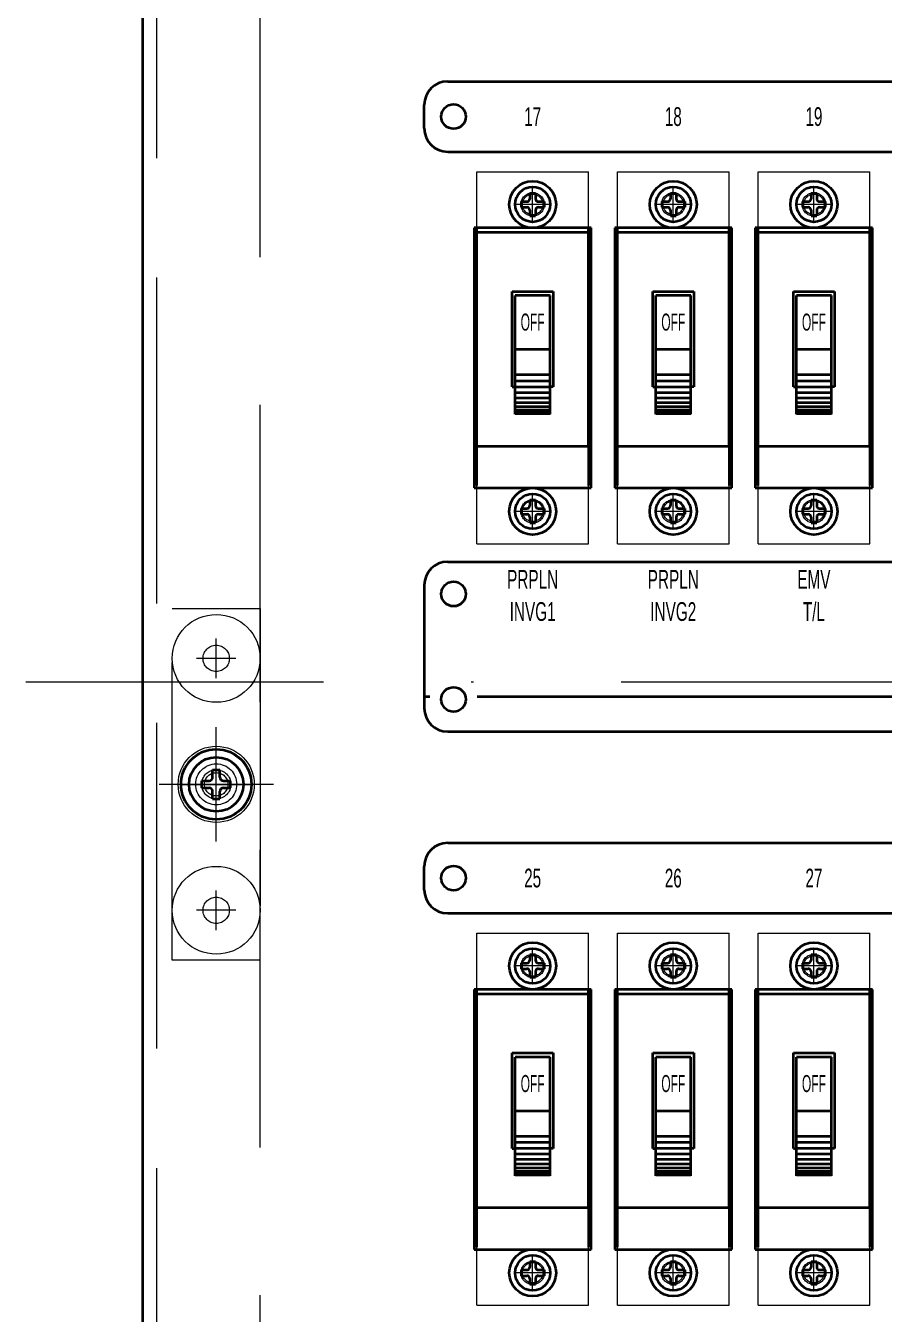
# Model space of a CAD drawing. Header units: millimetres. Extents: x 10 to 821, y 12 to 580.
# Drawn here: x 103.1 to 139.7, y 243.8 to 298.8 of the extents above; entities that cross this region are included whole.
import ezdxf
from ezdxf.enums import TextEntityAlignment as Align

# ---------------------------------------------------------------- set-up
doc = ezdxf.new("R2010")
doc.units = ezdxf.units.MM
doc.linetypes.add('DASHDOT', pattern=[25.3, 12.7, -6.3, 0, -6.3])
doc.linetypes.add('DASHED', pattern=[19, 12.7, -6.3])
doc.layers.add('05', color=7, linetype='Continuous')
doc.styles.add('HG丸ｺﾞｼｯｸM-PRO', font='')
doc.styles.get('HG丸ｺﾞｼｯｸM-PRO').set_extended_font_data('HG丸ｺﾞｼｯｸM-PRO')

# ---------------------------------------------------------------- blocks, each defined once
blk = doc.blocks.new('BLKF331')
at = {"layer": '05', "color": 3, "linetype": 'Continuous', "lineweight": 35}
for p, q in [((121.074, 275.891), (171.324, 275.891)), ((120.074, 274.891), (120.074, 269.641)), ((172.324, 274.891), (172.324, 269.641)), ((120.074, 270.141), (120.319, 270.141)), ((122.328, 270.141), (170.069, 270.141)), ((172.078, 270.141), (172.324, 270.141)), ((121.074, 268.641), (171.324, 268.641))]:
    blk.add_line(p, q, dxfattribs=at)
for centre in [(121.324, 274.516), (171.074, 274.516), (121.324, 270.016), (171.074, 270.016)]:
    blk.add_circle(centre, 0.525, dxfattribs=at)
for centre, start, end in [((121.074, 274.891), 90, 180), ((171.324, 274.891), 0, 90), ((121.074, 269.641), 180, 270), ((171.324, 269.641), 270, 0)]:
    blk.add_arc(centre, 1, start, end, dxfattribs=at)
blk = doc.blocks.new('BLKF330')
at = {"layer": '05', "color": 3, "linetype": 'Continuous', "lineweight": 35}
blk.add_blockref('BLKF331', (0, 0), dxfattribs=at)
blk = doc.blocks.new('BLKF332')
at = {"layer": '05', "color": 3, "linetype": 'Continuous', "lineweight": 35}
for p, q in [((121.074, 296.391), (171.324, 296.391)), ((120.074, 294.391), (120.074, 295.391)), ((172.324, 294.391), (172.324, 295.391)), ((121.074, 293.391), (171.324, 293.391))]:
    blk.add_line(p, q, dxfattribs=at)
for centre in [(121.324, 294.891), (171.074, 294.891)]:
    blk.add_circle(centre, 0.525, dxfattribs=at)
for centre, start, end in [((121.074, 295.391), 90, 180), ((171.324, 295.391), 360, 90), ((121.074, 294.391), 180, 270), ((171.324, 294.391), 270, 360)]:
    blk.add_arc(centre, 1, start, end, dxfattribs=at)
blk = doc.blocks.new('BLKF355')
at = {"layer": '05', "color": 3, "linetype": 'Continuous', "lineweight": 35}
for p, q in [((134.317, 279.141), (134.317, 290.14)), ((134.317, 289.956), (139.08, 289.956)), ((139.08, 280.824), (139.08, 290.14)), ((135.824, 283.351), (135.824, 287.426)), ((135.824, 287.426), (137.574, 287.426)), ((137.449, 287.25), (135.949, 287.25)), ((135.949, 282.183), (135.949, 287.25)), ((137.449, 282.183), (137.449, 287.25)), ((137.574, 287.426), (137.574, 283.351)), ((135.949, 284.963), (137.449, 284.963)), ((137.449, 283.865), (135.949, 283.865)), ((135.824, 283.351), (135.949, 283.351)), ((137.449, 283.602), (135.949, 283.602)), ((137.449, 283.345), (135.949, 283.345)), ((137.574, 283.351), (137.449, 283.351)), ((137.449, 283.101), (135.949, 283.101)), ((137.449, 282.876), (135.949, 282.876)), ((137.449, 282.676), (135.949, 282.676)), ((137.449, 282.505), (135.949, 282.505)), ((137.449, 282.367), (135.949, 282.367)), ((137.449, 282.266), (135.949, 282.266)), ((137.449, 282.204), (135.949, 282.204)), ((134.317, 280.824), (139.08, 280.824)), ((139.08, 280.824), (139.08, 279.141))]:
    blk.add_line(p, q, dxfattribs=at)
at = {"layer": '05', "color": 3, "linetype": 'Continuous', "lineweight": 35, "style": 'HG丸ｺﾞｼｯｸM-PRO', "width": 0.52295}
blk.add_text('OFF', height=0.7273, rotation=360, dxfattribs=at).set_placement((136.698, 286.12), align=Align.MIDDLE_CENTER)
blk = doc.blocks.new('BLKF354')
at = {"layer": '05', "color": 4, "linetype": 'DASHED', "lineweight": 13}
for p, q in [((134.317, 290.14), (134.317, 292.534)), ((134.317, 292.534), (139.08, 292.534)), ((139.08, 290.14), (139.08, 292.534)), ((134.317, 276.659), (134.317, 279.141)), ((139.08, 276.659), (139.08, 279.141)), ((134.317, 276.659), (139.08, 276.659))]:
    blk.add_line(p, q, dxfattribs=at)
for centre in [(136.699, 291.141), (136.699, 278.049)]:
    blk.add_circle(centre, 0.439, dxfattribs=at)
at = {"layer": '05', "color": 3, "linetype": 'Continuous', "lineweight": 35}
blk.add_blockref('BLKF355', (0, 0), dxfattribs=at)
blk = doc.blocks.new('BLKF356')
at = {"layer": '05', "color": 3, "linetype": 'Continuous', "lineweight": 35}
for p, q in [((136.577, 291.629), (136.82, 291.629)), ((136.577, 291.629), (136.577, 291.385)), ((136.82, 291.629), (136.82, 291.385)), ((136.211, 291.263), (136.211, 291.02)), ((136.211, 291.263), (136.455, 291.263)), ((136.211, 291.02), (136.455, 291.02)), ((136.942, 291.263), (137.186, 291.263)), ((136.942, 291.02), (137.186, 291.02)), ((137.186, 291.263), (137.186, 291.02)), ((136.577, 290.898), (136.577, 290.654)), ((136.577, 290.654), (136.82, 290.654)), ((136.82, 290.898), (136.82, 290.654))]:
    blk.add_line(p, q, dxfattribs=at)
for radius in [1, 0.75]:
    blk.add_circle((136.699, 291.141), radius, dxfattribs=at)
for centre, start, end in [((136.455, 291.385), 270, 0), ((136.455, 290.898), 0, 90), ((136.942, 291.385), 180, 270), ((136.942, 290.898), 90, 180)]:
    blk.add_arc(centre, 0.122, start, end, dxfattribs=at)
blk = doc.blocks.new('BLKF357')
at = {"layer": '05', "color": 3, "linetype": 'Continuous', "lineweight": 35}
for p, q in [((136.577, 278.529), (136.82, 278.529)), ((136.577, 278.529), (136.577, 278.285)), ((136.82, 278.529), (136.82, 278.285)), ((136.211, 278.163), (136.211, 277.92)), ((136.211, 278.163), (136.455, 278.163)), ((136.211, 277.92), (136.455, 277.92)), ((136.577, 277.798), (136.577, 277.554)), ((136.82, 277.798), (136.82, 277.554)), ((136.942, 278.163), (137.186, 278.163)), ((136.942, 277.92), (137.186, 277.92)), ((137.186, 278.163), (137.186, 277.92)), ((136.577, 277.554), (136.82, 277.554))]:
    blk.add_line(p, q, dxfattribs=at)
for radius in [1, 0.75]:
    blk.add_circle((136.699, 278.041), radius, dxfattribs=at)
for centre, start, end in [((136.455, 278.285), 270, 0), ((136.942, 278.285), 180, 270), ((136.455, 277.798), 0, 90), ((136.942, 277.798), 90, 180)]:
    blk.add_arc(centre, 0.122, start, end, dxfattribs=at)
blk = doc.blocks.new('BLKF359')
at = {"layer": '05', "color": 3, "linetype": 'Continuous', "lineweight": 35}
for p, q in [((128.317, 279.141), (128.317, 290.14)), ((128.317, 289.956), (133.08, 289.956)), ((133.08, 280.824), (133.08, 290.14)), ((129.824, 283.351), (129.824, 287.426)), ((129.824, 287.426), (131.574, 287.426)), ((131.449, 287.25), (129.949, 287.25)), ((129.949, 282.183), (129.949, 287.25)), ((131.449, 282.183), (131.449, 287.25)), ((131.574, 287.426), (131.574, 283.351)), ((129.949, 284.963), (131.449, 284.963)), ((131.449, 283.865), (129.949, 283.865)), ((129.824, 283.351), (129.949, 283.351)), ((131.449, 283.602), (129.949, 283.602)), ((131.449, 283.345), (129.949, 283.345)), ((131.574, 283.351), (131.449, 283.351)), ((131.449, 283.101), (129.949, 283.101)), ((131.449, 282.876), (129.949, 282.876)), ((131.449, 282.676), (129.949, 282.676)), ((131.449, 282.505), (129.949, 282.505)), ((131.449, 282.367), (129.949, 282.367)), ((131.449, 282.266), (129.949, 282.266)), ((131.449, 282.204), (129.949, 282.204)), ((128.317, 280.824), (133.08, 280.824)), ((133.08, 280.824), (133.08, 279.141))]:
    blk.add_line(p, q, dxfattribs=at)
at = {"layer": '05', "color": 3, "linetype": 'Continuous', "lineweight": 35, "style": 'HG丸ｺﾞｼｯｸM-PRO', "width": 0.52295}
blk.add_text('OFF', height=0.7273, rotation=360, dxfattribs=at).set_placement((130.698, 286.12), align=Align.MIDDLE_CENTER)
blk = doc.blocks.new('BLKF358')
at = {"layer": '05', "color": 4, "linetype": 'DASHED', "lineweight": 13}
for p, q in [((128.317, 290.14), (128.317, 292.534)), ((128.317, 292.534), (133.08, 292.534)), ((133.08, 290.14), (133.08, 292.534)), ((128.317, 276.659), (128.317, 279.141)), ((133.08, 276.659), (133.08, 279.141)), ((128.317, 276.659), (133.08, 276.659))]:
    blk.add_line(p, q, dxfattribs=at)
for centre in [(130.699, 291.141), (130.699, 278.049)]:
    blk.add_circle(centre, 0.439, dxfattribs=at)
at = {"layer": '05', "color": 3, "linetype": 'Continuous', "lineweight": 35}
blk.add_blockref('BLKF359', (0, 0), dxfattribs=at)
blk = doc.blocks.new('BLKF360')
at = {"layer": '05', "color": 3, "linetype": 'Continuous', "lineweight": 35}
for p, q in [((130.577, 291.629), (130.82, 291.629)), ((130.577, 291.629), (130.577, 291.385)), ((130.82, 291.629), (130.82, 291.385)), ((130.211, 291.263), (130.211, 291.02)), ((130.211, 291.263), (130.455, 291.263)), ((130.211, 291.02), (130.455, 291.02)), ((130.942, 291.263), (131.186, 291.263)), ((130.942, 291.02), (131.186, 291.02)), ((131.186, 291.263), (131.186, 291.02)), ((130.577, 290.898), (130.577, 290.654)), ((130.577, 290.654), (130.82, 290.654)), ((130.82, 290.898), (130.82, 290.654))]:
    blk.add_line(p, q, dxfattribs=at)
for radius in [1, 0.75]:
    blk.add_circle((130.699, 291.141), radius, dxfattribs=at)
for centre, start, end in [((130.455, 291.385), 270, 0), ((130.455, 290.898), 0, 90), ((130.942, 291.385), 180, 270), ((130.942, 290.898), 90, 180)]:
    blk.add_arc(centre, 0.122, start, end, dxfattribs=at)
blk = doc.blocks.new('BLKF361')
at = {"layer": '05', "color": 3, "linetype": 'Continuous', "lineweight": 35}
for p, q in [((130.577, 278.529), (130.82, 278.529)), ((130.577, 278.529), (130.577, 278.285)), ((130.82, 278.529), (130.82, 278.285)), ((130.211, 278.163), (130.211, 277.92)), ((130.211, 278.163), (130.455, 278.163)), ((130.211, 277.92), (130.455, 277.92)), ((130.577, 277.798), (130.577, 277.554)), ((130.82, 277.798), (130.82, 277.554)), ((130.942, 278.163), (131.186, 278.163)), ((130.942, 277.92), (131.186, 277.92)), ((131.186, 278.163), (131.186, 277.92)), ((130.577, 277.554), (130.82, 277.554))]:
    blk.add_line(p, q, dxfattribs=at)
for radius in [1, 0.75]:
    blk.add_circle((130.699, 278.041), radius, dxfattribs=at)
for centre, start, end in [((130.455, 278.285), 270, 0), ((130.942, 278.285), 180, 270), ((130.455, 277.798), 0, 90), ((130.942, 277.798), 90, 180)]:
    blk.add_arc(centre, 0.122, start, end, dxfattribs=at)
blk = doc.blocks.new('BLKF363')
at = {"layer": '05', "color": 3, "linetype": 'Continuous', "lineweight": 35}
for p, q in [((122.317, 279.141), (122.317, 290.14)), ((122.317, 289.956), (127.08, 289.956)), ((127.08, 280.824), (127.08, 290.14)), ((123.824, 283.351), (123.824, 287.426)), ((123.824, 287.426), (125.574, 287.426)), ((125.449, 287.25), (123.949, 287.25)), ((123.949, 282.183), (123.949, 287.25)), ((125.449, 282.183), (125.449, 287.25)), ((125.574, 287.426), (125.574, 283.351)), ((123.949, 284.963), (125.449, 284.963)), ((125.449, 283.865), (123.949, 283.865)), ((123.824, 283.351), (123.949, 283.351)), ((125.449, 283.602), (123.949, 283.602)), ((125.449, 283.345), (123.949, 283.345)), ((125.574, 283.351), (125.449, 283.351)), ((125.449, 283.101), (123.949, 283.101)), ((125.449, 282.876), (123.949, 282.876)), ((125.449, 282.676), (123.949, 282.676)), ((125.449, 282.505), (123.949, 282.505)), ((125.449, 282.367), (123.949, 282.367)), ((125.449, 282.266), (123.949, 282.266)), ((125.449, 282.204), (123.949, 282.204)), ((122.317, 280.824), (127.08, 280.824)), ((127.08, 280.824), (127.08, 279.141))]:
    blk.add_line(p, q, dxfattribs=at)
at = {"layer": '05', "color": 3, "linetype": 'Continuous', "lineweight": 35, "style": 'HG丸ｺﾞｼｯｸM-PRO', "width": 0.52295}
blk.add_text('OFF', height=0.7273, rotation=360, dxfattribs=at).set_placement((124.698, 286.12), align=Align.MIDDLE_CENTER)
blk = doc.blocks.new('BLKF362')
at = {"layer": '05', "color": 4, "linetype": 'DASHED', "lineweight": 13}
for p, q in [((122.317, 290.14), (122.317, 292.534)), ((122.317, 292.534), (127.08, 292.534)), ((127.08, 290.14), (127.08, 292.534)), ((122.317, 276.659), (122.317, 279.141)), ((127.08, 276.659), (127.08, 279.141)), ((122.317, 276.659), (127.08, 276.659))]:
    blk.add_line(p, q, dxfattribs=at)
for centre in [(124.699, 291.141), (124.699, 278.049)]:
    blk.add_circle(centre, 0.439, dxfattribs=at)
at = {"layer": '05', "color": 3, "linetype": 'Continuous', "lineweight": 35}
blk.add_blockref('BLKF363', (0, 0), dxfattribs=at)
blk = doc.blocks.new('BLKF364')
at = {"layer": '05', "color": 3, "linetype": 'Continuous', "lineweight": 35}
for p, q in [((124.577, 291.629), (124.82, 291.629)), ((124.577, 291.629), (124.577, 291.385)), ((124.82, 291.629), (124.82, 291.385)), ((124.211, 291.263), (124.211, 291.02)), ((124.211, 291.263), (124.455, 291.263)), ((124.211, 291.02), (124.455, 291.02)), ((124.942, 291.263), (125.186, 291.263)), ((124.942, 291.02), (125.186, 291.02)), ((125.186, 291.263), (125.186, 291.02)), ((124.577, 290.898), (124.577, 290.654)), ((124.577, 290.654), (124.82, 290.654)), ((124.82, 290.898), (124.82, 290.654))]:
    blk.add_line(p, q, dxfattribs=at)
for radius in [1, 0.75]:
    blk.add_circle((124.699, 291.141), radius, dxfattribs=at)
for centre, start, end in [((124.455, 291.385), 270, 0), ((124.455, 290.898), 0, 90), ((124.942, 291.385), 180, 270), ((124.942, 290.898), 90, 180)]:
    blk.add_arc(centre, 0.122, start, end, dxfattribs=at)
blk = doc.blocks.new('BLKF365')
at = {"layer": '05', "color": 3, "linetype": 'Continuous', "lineweight": 35}
for p, q in [((124.577, 278.529), (124.82, 278.529)), ((124.577, 278.529), (124.577, 278.285)), ((124.82, 278.529), (124.82, 278.285)), ((124.211, 278.163), (124.211, 277.92)), ((124.211, 278.163), (124.455, 278.163)), ((124.211, 277.92), (124.455, 277.92)), ((124.577, 277.798), (124.577, 277.554)), ((124.82, 277.798), (124.82, 277.554)), ((124.942, 278.163), (125.186, 278.163)), ((124.942, 277.92), (125.186, 277.92)), ((125.186, 278.163), (125.186, 277.92)), ((124.577, 277.554), (124.82, 277.554))]:
    blk.add_line(p, q, dxfattribs=at)
for radius in [1, 0.75]:
    blk.add_circle((124.699, 278.041), radius, dxfattribs=at)
for centre, start, end in [((124.455, 278.285), 270, 0), ((124.942, 278.285), 180, 270), ((124.455, 277.798), 0, 90), ((124.942, 277.798), 90, 180)]:
    blk.add_arc(centre, 0.122, start, end, dxfattribs=at)
blk = doc.blocks.new('BLKF366')
at = {"layer": '05', "color": 4, "linetype": 'DASHDOT', "lineweight": 13}
for p, q in [((124.699, 290.391), (124.699, 291.891)), ((130.699, 290.391), (130.699, 291.891)), ((136.699, 290.391), (136.699, 291.891)), ((142.699, 290.391), (142.699, 291.891)), ((148.699, 290.391), (148.699, 291.891)), ((154.699, 290.391), (154.699, 291.891)), ((160.699, 290.391), (160.699, 291.891)), ((166.699, 290.391), (166.699, 291.891)), ((125.449, 291.141), (123.949, 291.141)), ((131.449, 291.141), (129.949, 291.141)), ((137.449, 291.141), (135.949, 291.141)), ((143.449, 291.141), (141.949, 291.141)), ((149.449, 291.141), (147.949, 291.141)), ((155.449, 291.141), (153.949, 291.141)), ((161.449, 291.141), (159.949, 291.141)), ((167.449, 291.141), (165.949, 291.141)), ((124.699, 277.291), (124.699, 278.791)), ((130.699, 277.291), (130.699, 278.791)), ((136.699, 277.291), (136.699, 278.791)), ((142.699, 277.291), (142.699, 278.791)), ((148.699, 277.291), (148.699, 278.791)), ((154.699, 277.291), (154.699, 278.791)), ((160.699, 277.291), (160.699, 278.791)), ((166.699, 277.291), (166.699, 278.791)), ((125.449, 278.041), (123.949, 278.041)), ((131.449, 278.041), (129.949, 278.041)), ((137.449, 278.041), (135.949, 278.041)), ((143.449, 278.041), (141.949, 278.041)), ((149.449, 278.041), (147.949, 278.041)), ((155.449, 278.041), (153.949, 278.041)), ((161.449, 278.041), (159.949, 278.041)), ((167.449, 278.041), (165.949, 278.041))]:
    blk.add_line(p, q, dxfattribs=at)
at = {"layer": '05', "color": 3, "linetype": 'Continuous', "lineweight": 35}
for p, q in [((127.199, 290.141), (122.199, 290.141)), ((122.199, 290.141), (122.199, 279.041)), ((127.199, 279.041), (127.199, 290.141)), ((133.199, 290.141), (128.199, 290.141)), ((128.199, 290.141), (128.199, 279.041)), ((133.199, 279.041), (133.199, 290.141)), ((139.199, 290.141), (134.199, 290.141)), ((134.199, 290.141), (134.199, 279.041)), ((139.199, 279.041), (139.199, 290.141)), ((145.199, 290.141), (140.199, 290.141)), ((140.199, 290.141), (140.199, 279.041)), ((145.199, 279.041), (145.199, 290.141)), ((151.199, 290.141), (146.199, 290.141)), ((146.199, 290.141), (146.199, 279.041)), ((151.199, 279.041), (151.199, 290.141)), ((157.199, 290.141), (152.199, 290.141)), ((152.199, 290.141), (152.199, 279.041)), ((157.199, 279.041), (157.199, 290.141)), ((163.199, 290.141), (158.199, 290.141)), ((158.199, 290.141), (158.199, 279.041)), ((163.199, 279.041), (163.199, 290.141)), ((169.199, 290.141), (164.199, 290.141)), ((164.199, 290.141), (164.199, 279.041)), ((169.199, 279.041), (169.199, 290.141)), ((122.199, 279.041), (127.199, 279.041)), ((128.199, 279.041), (133.199, 279.041)), ((134.199, 279.041), (139.199, 279.041)), ((140.199, 279.041), (145.199, 279.041)), ((146.199, 279.041), (151.199, 279.041)), ((152.199, 279.041), (157.199, 279.041)), ((158.199, 279.041), (163.199, 279.041)), ((164.199, 279.041), (169.199, 279.041))]:
    blk.add_line(p, q, dxfattribs=at)
at = {"layer": '05', "color": 4, "linetype": 'DASHED', "lineweight": 13}
for centre in [(124.699, 291.141), (130.699, 291.141), (136.699, 291.141), (142.699, 291.141), (148.699, 291.141), (154.699, 291.141), (160.699, 291.141), (166.699, 291.141), (124.699, 278.041), (130.699, 278.041), (136.699, 278.041), (142.699, 278.041), (148.699, 278.041), (154.699, 278.041), (160.699, 278.041), (166.699, 278.041)]:
    blk.add_circle(centre, 0.5, dxfattribs=at)
blk = doc.blocks.new('BLKF369')
at = {"layer": '05', "color": 3, "linetype": 'Continuous', "lineweight": 35}
for p, q in [((121.074, 263.891), (171.324, 263.891)), ((120.074, 261.891), (120.074, 262.891)), ((172.324, 261.891), (172.324, 262.891)), ((121.074, 260.891), (171.324, 260.891))]:
    blk.add_line(p, q, dxfattribs=at)
for centre in [(121.324, 262.391), (171.074, 262.391)]:
    blk.add_circle(centre, 0.525, dxfattribs=at)
for centre, start, end in [((121.074, 262.891), 90, 180), ((171.324, 262.891), 360, 90), ((121.074, 261.891), 180, 270), ((171.324, 261.891), 270, 360)]:
    blk.add_arc(centre, 1, start, end, dxfattribs=at)
blk = doc.blocks.new('BLKF392')
at = {"layer": '05', "color": 3, "linetype": 'Continuous', "lineweight": 35}
for p, q in [((134.317, 246.641), (134.317, 257.64)), ((134.317, 257.456), (139.08, 257.456)), ((139.08, 248.324), (139.08, 257.64)), ((135.824, 250.851), (135.824, 254.926)), ((135.824, 254.926), (137.574, 254.926)), ((137.449, 254.75), (135.949, 254.75)), ((135.949, 249.683), (135.949, 254.75)), ((137.449, 249.683), (137.449, 254.75)), ((137.574, 254.926), (137.574, 250.851)), ((135.949, 252.463), (137.449, 252.463)), ((137.449, 251.365), (135.949, 251.365)), ((135.824, 250.851), (135.949, 250.851)), ((137.449, 251.102), (135.949, 251.102)), ((137.449, 250.845), (135.949, 250.845)), ((137.574, 250.851), (137.449, 250.851)), ((137.449, 250.601), (135.949, 250.601)), ((137.449, 250.376), (135.949, 250.376)), ((137.449, 250.176), (135.949, 250.176)), ((137.449, 250.005), (135.949, 250.005)), ((137.449, 249.867), (135.949, 249.867)), ((137.449, 249.766), (135.949, 249.766)), ((137.449, 249.704), (135.949, 249.704)), ((134.317, 248.324), (139.08, 248.324)), ((139.08, 248.324), (139.08, 246.641))]:
    blk.add_line(p, q, dxfattribs=at)
at = {"layer": '05', "color": 3, "linetype": 'Continuous', "lineweight": 35, "style": 'HG丸ｺﾞｼｯｸM-PRO', "width": 0.52295}
blk.add_text('OFF', height=0.7273, rotation=360, dxfattribs=at).set_placement((136.698, 253.62), align=Align.MIDDLE_CENTER)
blk = doc.blocks.new('BLKF391')
at = {"layer": '05', "color": 4, "linetype": 'DASHED', "lineweight": 13}
for p, q in [((134.317, 257.64), (134.317, 260.034)), ((134.317, 260.034), (139.08, 260.034)), ((139.08, 257.64), (139.08, 260.034)), ((134.317, 244.159), (134.317, 246.641)), ((139.08, 244.159), (139.08, 246.641)), ((134.317, 244.159), (139.08, 244.159))]:
    blk.add_line(p, q, dxfattribs=at)
for centre in [(136.699, 258.641), (136.699, 245.549)]:
    blk.add_circle(centre, 0.439, dxfattribs=at)
at = {"layer": '05', "color": 3, "linetype": 'Continuous', "lineweight": 35}
blk.add_blockref('BLKF392', (0, 0), dxfattribs=at)
blk = doc.blocks.new('BLKF393')
at = {"layer": '05', "color": 3, "linetype": 'Continuous', "lineweight": 35}
for p, q in [((136.577, 259.129), (136.82, 259.129)), ((136.577, 259.129), (136.577, 258.885)), ((136.82, 259.129), (136.82, 258.885)), ((136.211, 258.763), (136.211, 258.52)), ((136.211, 258.763), (136.455, 258.763)), ((136.211, 258.52), (136.455, 258.52)), ((136.942, 258.763), (137.186, 258.763)), ((136.942, 258.52), (137.186, 258.52)), ((137.186, 258.763), (137.186, 258.52)), ((136.577, 258.398), (136.577, 258.154)), ((136.577, 258.154), (136.82, 258.154)), ((136.82, 258.398), (136.82, 258.154))]:
    blk.add_line(p, q, dxfattribs=at)
for radius in [1, 0.75]:
    blk.add_circle((136.699, 258.641), radius, dxfattribs=at)
for centre, start, end in [((136.455, 258.885), 270, 0), ((136.455, 258.398), 0, 90), ((136.942, 258.885), 180, 270), ((136.942, 258.398), 90, 180)]:
    blk.add_arc(centre, 0.122, start, end, dxfattribs=at)
blk = doc.blocks.new('BLKF394')
at = {"layer": '05', "color": 3, "linetype": 'Continuous', "lineweight": 35}
for p, q in [((136.577, 246.029), (136.82, 246.029)), ((136.577, 246.029), (136.577, 245.785)), ((136.82, 246.029), (136.82, 245.785)), ((136.211, 245.663), (136.211, 245.42)), ((136.211, 245.663), (136.455, 245.663)), ((136.211, 245.42), (136.455, 245.42)), ((136.577, 245.298), (136.577, 245.054)), ((136.82, 245.298), (136.82, 245.054)), ((136.942, 245.663), (137.186, 245.663)), ((136.942, 245.42), (137.186, 245.42)), ((137.186, 245.663), (137.186, 245.42)), ((136.577, 245.054), (136.82, 245.054))]:
    blk.add_line(p, q, dxfattribs=at)
for radius in [1, 0.75]:
    blk.add_circle((136.699, 245.541), radius, dxfattribs=at)
for centre, start, end in [((136.455, 245.785), 270, 0), ((136.455, 245.298), 0, 90), ((136.942, 245.785), 180, 270), ((136.942, 245.298), 90, 180)]:
    blk.add_arc(centre, 0.122, start, end, dxfattribs=at)
blk = doc.blocks.new('BLKF396')
at = {"layer": '05', "color": 3, "linetype": 'Continuous', "lineweight": 35}
for p, q in [((128.317, 246.641), (128.317, 257.64)), ((128.317, 257.456), (133.08, 257.456)), ((133.08, 248.324), (133.08, 257.64)), ((129.824, 250.851), (129.824, 254.926)), ((129.824, 254.926), (131.574, 254.926)), ((131.449, 254.75), (129.949, 254.75)), ((129.949, 249.683), (129.949, 254.75)), ((131.449, 249.683), (131.449, 254.75)), ((131.574, 254.926), (131.574, 250.851)), ((129.949, 252.463), (131.449, 252.463)), ((131.449, 251.365), (129.949, 251.365)), ((129.824, 250.851), (129.949, 250.851)), ((131.449, 251.102), (129.949, 251.102)), ((131.449, 250.845), (129.949, 250.845)), ((131.574, 250.851), (131.449, 250.851)), ((131.449, 250.601), (129.949, 250.601)), ((131.449, 250.376), (129.949, 250.376)), ((131.449, 250.176), (129.949, 250.176)), ((131.449, 250.005), (129.949, 250.005)), ((131.449, 249.867), (129.949, 249.867)), ((131.449, 249.766), (129.949, 249.766)), ((131.449, 249.704), (129.949, 249.704)), ((128.317, 248.324), (133.08, 248.324)), ((133.08, 248.324), (133.08, 246.641))]:
    blk.add_line(p, q, dxfattribs=at)
at = {"layer": '05', "color": 3, "linetype": 'Continuous', "lineweight": 35, "style": 'HG丸ｺﾞｼｯｸM-PRO', "width": 0.52295}
blk.add_text('OFF', height=0.7273, rotation=360, dxfattribs=at).set_placement((130.698, 253.62), align=Align.MIDDLE_CENTER)
blk = doc.blocks.new('BLKF395')
at = {"layer": '05', "color": 4, "linetype": 'DASHED', "lineweight": 13}
for p, q in [((128.317, 257.64), (128.317, 260.034)), ((128.317, 260.034), (133.08, 260.034)), ((133.08, 257.64), (133.08, 260.034)), ((128.317, 244.159), (128.317, 246.641)), ((133.08, 244.159), (133.08, 246.641)), ((128.317, 244.159), (133.08, 244.159))]:
    blk.add_line(p, q, dxfattribs=at)
for centre in [(130.699, 258.641), (130.699, 245.549)]:
    blk.add_circle(centre, 0.439, dxfattribs=at)
at = {"layer": '05', "color": 3, "linetype": 'Continuous', "lineweight": 35}
blk.add_blockref('BLKF396', (0, 0), dxfattribs=at)
blk = doc.blocks.new('BLKF397')
at = {"layer": '05', "color": 3, "linetype": 'Continuous', "lineweight": 35}
for p, q in [((130.577, 259.129), (130.82, 259.129)), ((130.577, 259.129), (130.577, 258.885)), ((130.82, 259.129), (130.82, 258.885)), ((130.211, 258.763), (130.211, 258.52)), ((130.211, 258.763), (130.455, 258.763)), ((130.211, 258.52), (130.455, 258.52)), ((130.942, 258.763), (131.186, 258.763)), ((130.942, 258.52), (131.186, 258.52)), ((131.186, 258.763), (131.186, 258.52)), ((130.577, 258.398), (130.577, 258.154)), ((130.577, 258.154), (130.82, 258.154)), ((130.82, 258.398), (130.82, 258.154))]:
    blk.add_line(p, q, dxfattribs=at)
for radius in [1, 0.75]:
    blk.add_circle((130.699, 258.641), radius, dxfattribs=at)
for centre, start, end in [((130.455, 258.885), 270, 0), ((130.455, 258.398), 0, 90), ((130.942, 258.885), 180, 270), ((130.942, 258.398), 90, 180)]:
    blk.add_arc(centre, 0.122, start, end, dxfattribs=at)
blk = doc.blocks.new('BLKF398')
at = {"layer": '05', "color": 3, "linetype": 'Continuous', "lineweight": 35}
for p, q in [((130.577, 246.029), (130.82, 246.029)), ((130.577, 246.029), (130.577, 245.785)), ((130.82, 246.029), (130.82, 245.785)), ((130.211, 245.663), (130.211, 245.42)), ((130.211, 245.663), (130.455, 245.663)), ((130.211, 245.42), (130.455, 245.42)), ((130.577, 245.298), (130.577, 245.054)), ((130.82, 245.298), (130.82, 245.054)), ((130.942, 245.663), (131.186, 245.663)), ((130.942, 245.42), (131.186, 245.42)), ((131.186, 245.663), (131.186, 245.42)), ((130.577, 245.054), (130.82, 245.054))]:
    blk.add_line(p, q, dxfattribs=at)
for radius in [1, 0.75]:
    blk.add_circle((130.699, 245.541), radius, dxfattribs=at)
for centre, start, end in [((130.455, 245.785), 270, 0), ((130.455, 245.298), 0, 90), ((130.942, 245.785), 180, 270), ((130.942, 245.298), 90, 180)]:
    blk.add_arc(centre, 0.122, start, end, dxfattribs=at)
blk = doc.blocks.new('BLKF400')
at = {"layer": '05', "color": 3, "linetype": 'Continuous', "lineweight": 35}
for p, q in [((122.317, 246.641), (122.317, 257.64)), ((122.317, 257.456), (127.08, 257.456)), ((127.08, 248.324), (127.08, 257.64)), ((123.824, 250.851), (123.824, 254.926)), ((123.824, 254.926), (125.574, 254.926)), ((125.449, 254.75), (123.949, 254.75)), ((123.949, 249.683), (123.949, 254.75)), ((125.449, 249.683), (125.449, 254.75)), ((125.574, 254.926), (125.574, 250.851)), ((123.949, 252.463), (125.449, 252.463)), ((125.449, 251.365), (123.949, 251.365)), ((123.824, 250.851), (123.949, 250.851)), ((125.449, 251.102), (123.949, 251.102)), ((125.449, 250.845), (123.949, 250.845)), ((125.574, 250.851), (125.449, 250.851)), ((125.449, 250.601), (123.949, 250.601)), ((125.449, 250.376), (123.949, 250.376)), ((125.449, 250.176), (123.949, 250.176)), ((125.449, 250.005), (123.949, 250.005)), ((125.449, 249.867), (123.949, 249.867)), ((125.449, 249.766), (123.949, 249.766)), ((125.449, 249.704), (123.949, 249.704)), ((122.317, 248.324), (127.08, 248.324)), ((127.08, 248.324), (127.08, 246.641))]:
    blk.add_line(p, q, dxfattribs=at)
at = {"layer": '05', "color": 3, "linetype": 'Continuous', "lineweight": 35, "style": 'HG丸ｺﾞｼｯｸM-PRO', "width": 0.52295}
blk.add_text('OFF', height=0.7273, rotation=360, dxfattribs=at).set_placement((124.698, 253.62), align=Align.MIDDLE_CENTER)
blk = doc.blocks.new('BLKF399')
at = {"layer": '05', "color": 4, "linetype": 'DASHED', "lineweight": 13}
for p, q in [((122.317, 257.64), (122.317, 260.034)), ((122.317, 260.034), (127.08, 260.034)), ((127.08, 257.64), (127.08, 260.034)), ((122.317, 244.159), (122.317, 246.641)), ((127.08, 244.159), (127.08, 246.641)), ((122.317, 244.159), (127.08, 244.159))]:
    blk.add_line(p, q, dxfattribs=at)
for centre in [(124.699, 258.641), (124.699, 245.549)]:
    blk.add_circle(centre, 0.439, dxfattribs=at)
at = {"layer": '05', "color": 3, "linetype": 'Continuous', "lineweight": 35}
blk.add_blockref('BLKF400', (0, 0), dxfattribs=at)
blk = doc.blocks.new('BLKF401')
at = {"layer": '05', "color": 3, "linetype": 'Continuous', "lineweight": 35}
for p, q in [((124.577, 259.129), (124.82, 259.129)), ((124.577, 259.129), (124.577, 258.885)), ((124.82, 259.129), (124.82, 258.885)), ((124.211, 258.763), (124.211, 258.52)), ((124.211, 258.763), (124.455, 258.763)), ((124.211, 258.52), (124.455, 258.52)), ((124.942, 258.763), (125.186, 258.763)), ((124.942, 258.52), (125.186, 258.52)), ((125.186, 258.763), (125.186, 258.52)), ((124.577, 258.398), (124.577, 258.154)), ((124.577, 258.154), (124.82, 258.154)), ((124.82, 258.398), (124.82, 258.154))]:
    blk.add_line(p, q, dxfattribs=at)
for radius in [1, 0.75]:
    blk.add_circle((124.699, 258.641), radius, dxfattribs=at)
for centre, start, end in [((124.455, 258.885), 270, 0), ((124.455, 258.398), 0, 90), ((124.942, 258.885), 180, 270), ((124.942, 258.398), 90, 180)]:
    blk.add_arc(centre, 0.122, start, end, dxfattribs=at)
blk = doc.blocks.new('BLKF402')
at = {"layer": '05', "color": 3, "linetype": 'Continuous', "lineweight": 35}
for p, q in [((124.577, 246.029), (124.82, 246.029)), ((124.577, 246.029), (124.577, 245.785)), ((124.82, 246.029), (124.82, 245.785)), ((124.211, 245.663), (124.211, 245.42)), ((124.211, 245.663), (124.455, 245.663)), ((124.211, 245.42), (124.455, 245.42)), ((124.577, 245.298), (124.577, 245.054)), ((124.82, 245.298), (124.82, 245.054)), ((124.942, 245.663), (125.186, 245.663)), ((124.942, 245.42), (125.186, 245.42)), ((125.186, 245.663), (125.186, 245.42)), ((124.577, 245.054), (124.82, 245.054))]:
    blk.add_line(p, q, dxfattribs=at)
for radius in [1, 0.75]:
    blk.add_circle((124.699, 245.541), radius, dxfattribs=at)
for centre, start, end in [((124.455, 245.785), 270, 0), ((124.455, 245.298), 0, 90), ((124.942, 245.785), 180, 270), ((124.942, 245.298), 90, 180)]:
    blk.add_arc(centre, 0.122, start, end, dxfattribs=at)
blk = doc.blocks.new('BLKF403')
at = {"layer": '05', "color": 4, "linetype": 'DASHDOT', "lineweight": 13}
for p, q in [((124.699, 257.891), (124.699, 259.391)), ((130.699, 257.891), (130.699, 259.391)), ((136.699, 257.891), (136.699, 259.391)), ((142.699, 257.891), (142.699, 259.391)), ((148.699, 257.891), (148.699, 259.391)), ((154.699, 257.891), (154.699, 259.391)), ((160.699, 257.891), (160.699, 259.391)), ((166.699, 257.891), (166.699, 259.391)), ((125.449, 258.641), (123.949, 258.641)), ((131.449, 258.641), (129.949, 258.641)), ((137.449, 258.641), (135.949, 258.641)), ((143.449, 258.641), (141.949, 258.641)), ((149.449, 258.641), (147.949, 258.641)), ((155.449, 258.641), (153.949, 258.641)), ((161.449, 258.641), (159.949, 258.641)), ((167.449, 258.641), (165.949, 258.641)), ((124.699, 244.791), (124.699, 246.291)), ((130.699, 244.791), (130.699, 246.291)), ((136.699, 244.791), (136.699, 246.291)), ((142.699, 244.791), (142.699, 246.291)), ((148.699, 244.791), (148.699, 246.291)), ((154.699, 244.791), (154.699, 246.291)), ((160.699, 244.791), (160.699, 246.291)), ((166.699, 244.791), (166.699, 246.291)), ((125.449, 245.541), (123.949, 245.541)), ((131.449, 245.541), (129.949, 245.541)), ((137.449, 245.541), (135.949, 245.541)), ((143.449, 245.541), (141.949, 245.541)), ((149.449, 245.541), (147.949, 245.541)), ((155.449, 245.541), (153.949, 245.541)), ((161.449, 245.541), (159.949, 245.541)), ((167.449, 245.541), (165.949, 245.541))]:
    blk.add_line(p, q, dxfattribs=at)
at = {"layer": '05', "color": 3, "linetype": 'Continuous', "lineweight": 35}
for p, q in [((127.199, 257.641), (122.199, 257.641)), ((122.199, 257.641), (122.199, 246.541)), ((127.199, 246.541), (127.199, 257.641)), ((133.199, 257.641), (128.199, 257.641)), ((128.199, 257.641), (128.199, 246.541)), ((133.199, 246.541), (133.199, 257.641)), ((139.199, 257.641), (134.199, 257.641)), ((134.199, 257.641), (134.199, 246.541)), ((139.199, 246.541), (139.199, 257.641)), ((145.199, 257.641), (140.199, 257.641)), ((140.199, 257.641), (140.199, 246.541)), ((145.199, 246.541), (145.199, 257.641)), ((151.199, 257.641), (146.199, 257.641)), ((146.199, 257.641), (146.199, 246.541)), ((151.199, 246.541), (151.199, 257.641)), ((157.199, 257.641), (152.199, 257.641)), ((152.199, 257.641), (152.199, 246.541)), ((157.199, 246.541), (157.199, 257.641)), ((163.199, 257.641), (158.199, 257.641)), ((158.199, 257.641), (158.199, 246.541)), ((163.199, 246.541), (163.199, 257.641)), ((169.199, 257.641), (164.199, 257.641)), ((164.199, 257.641), (164.199, 246.541)), ((169.199, 246.541), (169.199, 257.641)), ((122.199, 246.541), (127.199, 246.541)), ((128.199, 246.541), (133.199, 246.541)), ((134.199, 246.541), (139.199, 246.541)), ((140.199, 246.541), (145.199, 246.541)), ((146.199, 246.541), (151.199, 246.541)), ((152.199, 246.541), (157.199, 246.541)), ((158.199, 246.541), (163.199, 246.541)), ((164.199, 246.541), (169.199, 246.541))]:
    blk.add_line(p, q, dxfattribs=at)
at = {"layer": '05', "color": 4, "linetype": 'DASHED', "lineweight": 13}
for centre in [(124.699, 258.641), (130.699, 258.641), (136.699, 258.641), (142.699, 258.641), (148.699, 258.641), (154.699, 258.641), (160.699, 258.641), (166.699, 258.641), (124.699, 245.541), (130.699, 245.541), (136.699, 245.541), (142.699, 245.541), (148.699, 245.541), (154.699, 245.541), (160.699, 245.541), (166.699, 245.541)]:
    blk.add_circle(centre, 0.5, dxfattribs=at)
blk = doc.blocks.new('BLKF429')
at = {"layer": '05', "color": 3, "linetype": 'Continuous', "lineweight": 35}
blk.add_line((108.074, 194.466), (108.074, 400.816), dxfattribs=at)
at = {"layer": '05', "color": 4, "linetype": 'DASHED', "lineweight": 13}
blk.add_line((108.649, 400.816), (108.649, 194.466), dxfattribs=at)
blk = doc.blocks.new('BLKF436')
at = {"layer": '05', "color": 3, "linetype": 'Continuous', "lineweight": 35}
blk.add_line((108.074, 139.516), (108.074, 402.016), dxfattribs=at)
at = {"layer": '05', "color": 4, "linetype": 'DASHED', "lineweight": 13}
for p, q in [((108.649, 402.016), (108.649, 139.516)), ((113.074, 193.891), (113.074, 400.816))]:
    blk.add_line(p, q, dxfattribs=at)
blk = doc.blocks.new('BLKF446')
at = {"layer": '05', "color": 4, "linetype": 'DASHED', "lineweight": 13}
for p, q in [((109.324, 258.891), (109.324, 273.891)), ((109.324, 273.891), (113.074, 273.891)), ((113.074, 273.891), (113.074, 258.891)), ((113.074, 258.891), (109.324, 258.891))]:
    blk.add_line(p, q, dxfattribs=at)
blk = doc.blocks.new('BLKF447')
at = {"layer": '05', "color": 4, "linetype": 'DASHED', "lineweight": 13}
for radius in [1.625, 1.5, 1.5, 1.475, 0.875, 0.625, 0.5]:
    blk.add_circle((111.199, 266.391), radius, dxfattribs=at)
blk = doc.blocks.new('BLKF448')
at = {"layer": '05', "color": 4, "linetype": 'DASHDOT', "lineweight": 13}
for p, q in [((111.199, 264.891), (111.199, 267.891)), ((109.699, 266.391), (112.699, 266.391))]:
    blk.add_line(p, q, dxfattribs=at)
at = {"layer": '05', "color": 3, "linetype": 'Continuous', "lineweight": 35}
for p, q in [((111.045, 267.004), (111.352, 267.004)), ((111.045, 266.698), (111.045, 267.004)), ((111.352, 266.698), (111.352, 267.004)), ((110.586, 266.238), (110.586, 266.545)), ((110.586, 266.545), (110.892, 266.545)), ((110.586, 266.238), (110.892, 266.238)), ((111.505, 266.545), (111.811, 266.545)), ((111.505, 266.238), (111.811, 266.238)), ((111.811, 266.238), (111.811, 266.545)), ((111.045, 265.779), (111.045, 266.085)), ((111.045, 265.779), (111.352, 265.779)), ((111.352, 265.779), (111.352, 266.085))]:
    blk.add_line(p, q, dxfattribs=at)
for centre, start, end in [((110.892, 266.698), 270, 0), ((110.892, 266.085), 0, 90), ((111.505, 266.698), 180, 270), ((111.505, 266.085), 90, 180)]:
    blk.add_arc(centre, 0.153, start, end, dxfattribs=at)
blk = doc.blocks.new('BLKF269')
at = {"layer": '05', "color": 4, "linetype": 'DASHDOT', "lineweight": 13}
for p, q in [((111.199, 270.923), (111.199, 272.61)), ((112.042, 271.766), (110.355, 271.766)), ((103.074, 270.766), (185.574, 270.766)), ((111.199, 263.954), (111.199, 268.829)), ((113.636, 266.391), (108.761, 266.391)), ((111.199, 260.173), (111.199, 261.86)), ((112.042, 261.016), (110.355, 261.016))]:
    blk.add_line(p, q, dxfattribs=at)
at = {"layer": '05', "color": 4, "linetype": 'DASHED', "lineweight": 13}
for centre, radius in [((111.199, 271.766), 1.875), ((111.199, 271.766), 0.562), ((111.199, 266.391), 1.625), ((111.199, 261.016), 1.875), ((111.199, 261.016), 0.562)]:
    blk.add_circle(centre, radius, dxfattribs=at)
at = {"layer": '05', "color": 3, "linetype": 'Continuous', "lineweight": 35}
for radius in [1.5, 1.159]:
    blk.add_circle((111.199, 266.391), radius, dxfattribs=at)
for name in ['BLKF436', 'BLKF429', 'BLKF332', 'BLKF364', 'BLKF360', 'BLKF356', 'BLKF365', 'BLKF361', 'BLKF357', 'BLKF330', 'BLKF448', 'BLKF369', 'BLKF401', 'BLKF397', 'BLKF393', 'BLKF402', 'BLKF398', 'BLKF394']:
    blk.add_blockref(name, (0, 0), dxfattribs=at)
at = {"layer": '05', "color": 4, "linetype": 'DASHED', "lineweight": 13}
for name in ['BLKF362', 'BLKF358', 'BLKF354', 'BLKF446', 'BLKF447', 'BLKF399', 'BLKF395', 'BLKF391']:
    blk.add_blockref(name, (0, 0), dxfattribs=at)
at = {"layer": '05', "color": 4, "linetype": 'DASHDOT', "lineweight": 13}
for name in ['BLKF366', 'BLKF403']:
    blk.add_blockref(name, (0, 0), dxfattribs=at)
at = {"layer": '05', "color": 3, "linetype": 'Continuous', "lineweight": 35, "style": 'HG丸ｺﾞｼｯｸM-PRO'}
for s, width, p in [('18', 0.60898, (130.699, 294.891)), ('19', 0.60898, (136.699, 294.891)), ('17', 0.60898, (124.699, 294.891)), ('PRPLN', 0.610684, (124.699, 275.141)), ('PRPLN', 0.610684, (130.699, 275.141)), ('EMV', 0.609782, (136.699, 275.141)), ('INVG1', 0.610189, (124.699, 273.766)), ('INVG2', 0.610189, (130.699, 273.766)), ('T/L', 0.611238, (136.699, 273.766)), ('25', 0.60898, (124.699, 262.391)), ('26', 0.60898, (130.699, 262.391)), ('27', 0.60898, (136.699, 262.391))]:
    blk.add_text(s, height=0.8, dxfattribs=dict(at, width=width)).set_placement(p, align=Align.MIDDLE_CENTER)

msp = doc.modelspace()

# ---------------------------------------------------------------- block references
at = {"layer": '05', "color": 3, "linetype": 'Continuous', "lineweight": 35}
msp.add_blockref('BLKF269', (0, 0), dxfattribs=at)

doc.saveas('drawing.dxf')
